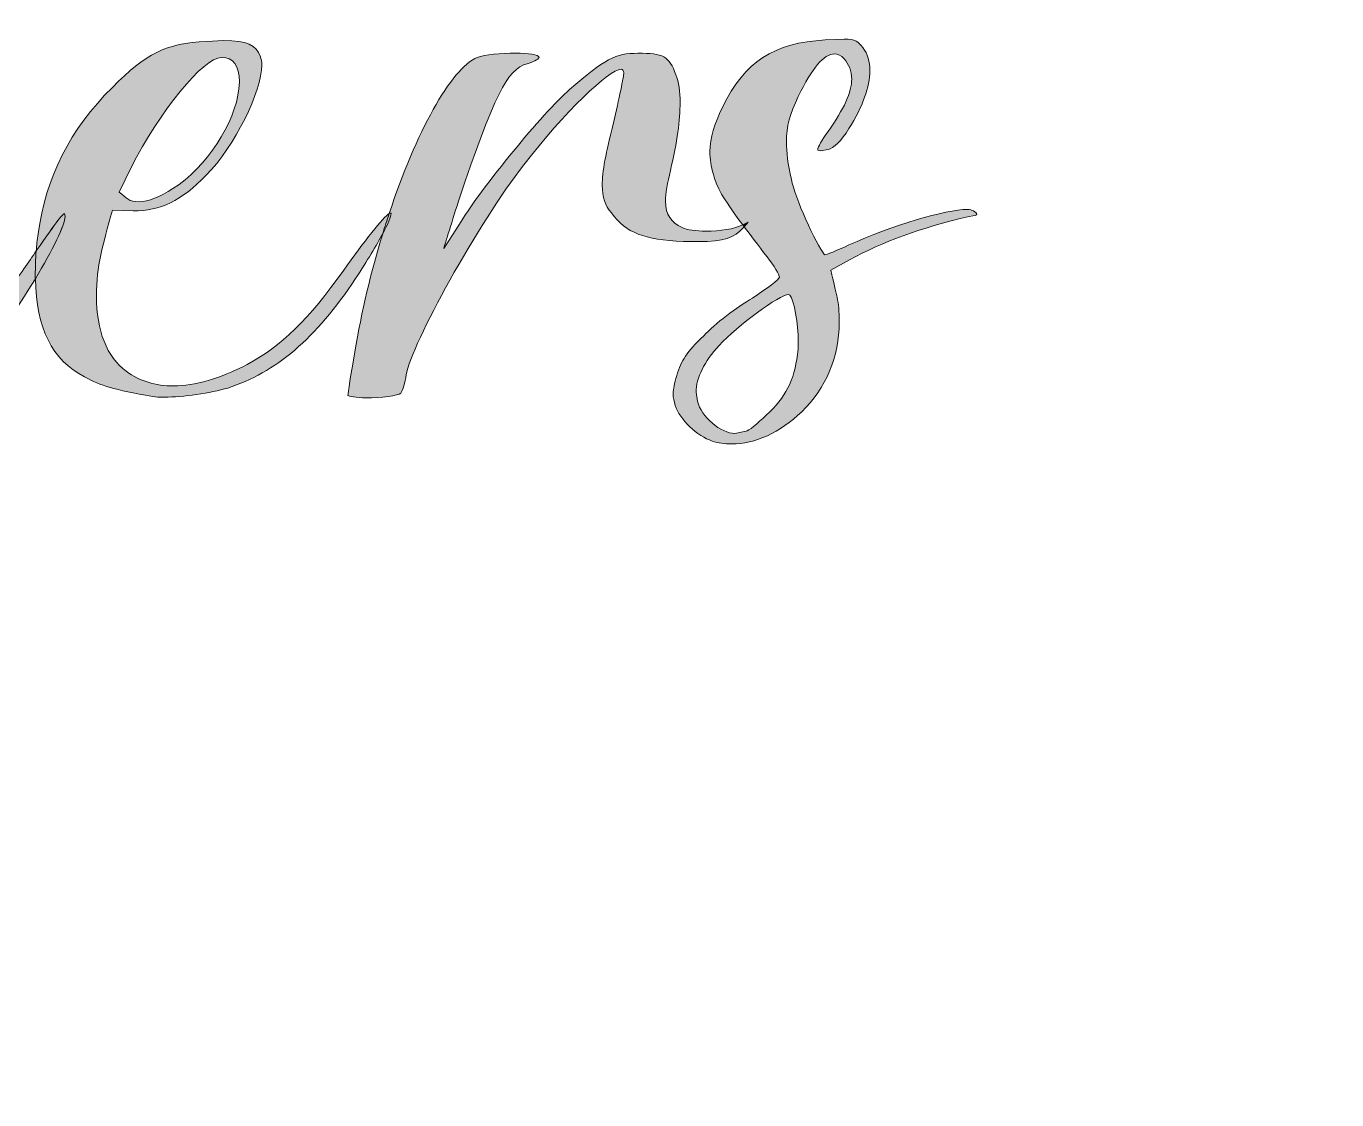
# Model space of a CAD drawing. Extents: x 114 to 1091, y -988 to 280.
# Drawn here: x 568 to 777.9, y -525.7 to -353.7 of the extents above; entities that cross this region are included whole.
import ezdxf

# ---------------------------------------------------------------- set-up
doc = ezdxf.new("R2010")
doc.units = 0
doc.header["$MEASUREMENT"] = 0
doc.layers.add('Layer 1', color=7, linetype='Continuous', lineweight=0)

# ---------------------------------------------------------------- blocks, each defined once
blk = doc.blocks.new('Block_2')
at = {"layer": 'Layer 1', "true_color": 0x010101, "transparency": 33554687}
h = blk.add_hatch(color=18, dxfattribs=at)
h.dxf.hatch_style = 2
edge = h.paths.add_edge_path()
edge.add_spline(control_points=[(584.77, -376.37), (589.34, -367.32), (596.35, -358.72), (599.26, -358.72), (601.15, -358.72), (602.13, -360.05), (602.13, -362.63), (602.13, -362.63), (602.02, -363.74), (602.02, -363.74), (601.48, -369.22), (596.79, -376.37), (591.46, -379.74), (589.34, -381.06), (587.56, -381.85), (586.1, -381.85), (584.33, -381.85), (584.11, -381.3), (582.88, -380.29), (582.88, -380.29), (584.77, -376.37), (584.77, -376.37)], knot_values=[0, 0, 0, 0, 1, 1, 1, 2, 2, 2, 3, 3, 3, 4, 4, 4, 5, 5, 5, 6, 6, 6, 7, 7, 7, 7], degree=3, periodic=0)
edge = h.paths.add_edge_path()
edge.add_spline(control_points=[(618.84, -392.81), (613.27, -400.63), (608.71, -405.11), (603.37, -407.9), (598.91, -410.24), (595.02, -411.36), (591.58, -411.36), (588.67, -411.36), (586.1, -410.57), (584, -409.01), (580.89, -406.78), (579.21, -402.42), (579.21, -396.95), (579.21, -392.02), (580.21, -388.9), (581.77, -383.2), (581.77, -383.2), (585.12, -383.31), (585.12, -383.31), (589.45, -383.31), (592.8, -381.74), (596.79, -377.6), (601.36, -373.02), (605.71, -364.09), (605.71, -359.95), (605.71, -359.38), (605.59, -358.93), (605.49, -358.61), (604.81, -356.71), (603.37, -356.03), (599.59, -356.03), (599.59, -356.03), (596.91, -356.15), (596.91, -356.15), (590.23, -356.48), (587.22, -358.05), (581.77, -363.51), (574.98, -370.24), (571.09, -377.94), (569.86, -387), (569.72, -387.93), (569.63, -388.84), (569.57, -389.72), (573.02, -384.75), (573.83, -383.75), (574.08, -383.75), (574.19, -383.86), (574.19, -383.98), (574.19, -384.19), (574.19, -385.58), (572.15, -389.63), (569.43, -394.17), (569.55, -402.11), (572.09, -407.18), (577.32, -409.91), (579.98, -411.36), (581.88, -411.92), (588.23, -413.05), (588.67, -413.15), (589.34, -413.15), (590.12, -413.15), (593.01, -413.15), (597.58, -412.48), (600.24, -411.7), (607.92, -409.24), (614.38, -403.76), (620.73, -394.15), (622.59, -391.31), (624.1, -388.81), (625.08, -386.96), (625.41, -385.86), (625.76, -384.79), (626.12, -383.72), (625.21, -384.31), (622.02, -388.28), (618.84, -392.81)], knot_values=[0, 0, 0, 0, 1, 1, 1, 2, 2, 2, 3, 3, 3, 4, 4, 4, 5, 5, 5, 6, 6, 6, 7, 7, 7, 8, 8, 8, 9, 9, 9, 10, 10, 10, 11, 11, 11, 12, 12, 12, 13, 13, 13, 14, 14, 14, 15, 15, 15, 16, 16, 16, 17, 17, 17, 18, 18, 18, 19, 19, 19, 20, 20, 20, 21, 21, 21, 22, 22, 22, 23, 23, 23, 24, 24, 24, 25, 25, 25, 25], degree=3, periodic=0)
h = blk.add_hatch(color=18, dxfattribs=at)
h.dxf.hatch_style = 2
edge = h.paths.add_edge_path()
edge.add_spline(control_points=[(691.54, -406.34), (690.99, -410.47), (689.65, -413.15), (686.53, -416.05), (685.09, -417.4), (683.64, -418.62), (683.3, -418.62), (683.3, -418.62), (681.52, -418.97), (681.52, -418.97), (679.3, -418.97), (676.08, -416.28), (675.52, -413.82), (675.52, -413.82), (675.29, -412.36), (675.29, -412.36), (675.29, -410.03), (676.62, -407.45), (678.96, -404.88), (681.97, -401.65), (688.66, -396.71), (690.11, -396.71), (690.11, -396.71), (690.32, -396.82), (690.32, -396.82), (690.99, -397.5), (691.66, -401.4), (691.66, -404.32), (691.66, -405.11), (691.66, -405.78), (691.54, -406.34)], knot_values=[0, 0, 0, 0, 1, 1, 1, 2, 2, 2, 3, 3, 3, 4, 4, 4, 5, 5, 5, 6, 6, 6, 7, 7, 7, 8, 8, 8, 9, 9, 9, 10, 10, 10, 10], degree=3, periodic=0)
edge = h.paths.add_edge_path()
edge.add_spline(control_points=[(719.71, -383.31), (719.49, -383.2), (719.15, -383.08), (718.71, -383.08), (715.37, -383.08), (706.57, -385.65), (699.78, -388.77), (697.77, -389.68), (696.22, -390.34), (695.88, -390.34), (694.43, -388.56), (691.09, -381.06), (690.55, -378.28), (689.99, -375.81), (689.76, -373.91), (689.76, -372.24), (689.76, -369.78), (690.32, -367.76), (691.66, -364.97), (693.89, -360.39), (695.78, -358.15), (697.44, -358.15), (698, -358.15), (698.56, -358.38), (699, -358.93), (699.78, -359.84), (700.22, -360.84), (700.22, -362.18), (700.22, -364.3), (699, -366.98), (696.44, -370.57), (695.44, -371.91), (694.78, -373.12), (694.78, -373.47), (694.78, -373.47), (694.78, -373.59), (694.78, -373.59), (694.78, -373.59), (695.22, -373.7), (695.22, -373.7), (695.22, -373.7), (696.44, -373.47), (696.44, -373.47), (697.33, -373.24), (698.56, -372.13), (699.78, -370.12), (702.01, -366.54), (703.13, -363.41), (703.13, -360.84), (703.13, -359.38), (702.79, -358.15), (702.01, -357.15), (701.24, -356.15), (700.89, -355.8), (699, -355.8), (699, -355.8), (695.99, -355.92), (695.99, -355.92), (687.76, -356.38), (683.08, -359.38), (679.52, -366.66), (678.19, -369.45), (677.51, -371.56), (677.51, -373.81), (677.51, -375.04), (677.63, -376.14), (678.07, -377.49), (678.67, -379.63), (679.4, -381), (682.76, -385.53), (682.76, -385.53), (683.64, -385.1), (683.64, -385.1), (683.64, -385.1), (683, -385.85), (683, -385.85), (683.98, -387.17), (685.17, -388.75), (686.65, -390.69), (687.76, -392.02), (688.66, -393.59), (688.66, -393.93), (688.66, -394.27), (686.65, -395.71), (684.32, -397.28), (681.85, -398.73), (678.3, -401.4), (676.52, -403.32), (673.73, -405.99), (672.96, -407.22), (672.18, -409.69), (671.84, -411.03), (671.62, -411.8), (671.62, -412.59), (671.62, -413.26), (671.74, -413.82), (671.95, -414.49), (672.62, -416.72), (675.52, -419.41), (677.86, -420.18), (678.85, -420.53), (679.86, -420.64), (680.98, -420.64), (684.76, -420.64), (688.76, -418.86), (692.21, -415.49), (696.11, -411.8), (698.23, -406.56), (698.23, -401.19), (698.23, -397.4), (697.77, -396.95), (696.9, -392.81), (696.9, -392.81), (699.89, -391.13), (699.89, -391.13), (705.24, -388.23), (711.03, -386.1), (719.05, -384.19), (719.94, -384.08), (720.27, -383.98), (720.27, -383.86), (720.27, -383.64), (720.04, -383.54), (719.71, -383.31)], knot_values=[0, 0, 0, 0, 1, 1, 1, 2, 2, 2, 3, 3, 3, 4, 4, 4, 5, 5, 5, 6, 6, 6, 7, 7, 7, 8, 8, 8, 9, 9, 9, 10, 10, 10, 11, 11, 11, 12, 12, 12, 13, 13, 13, 14, 14, 14, 15, 15, 15, 16, 16, 16, 17, 17, 17, 18, 18, 18, 19, 19, 19, 20, 20, 20, 21, 21, 21, 22, 22, 22, 23, 23, 23, 24, 24, 24, 25, 25, 25, 26, 26, 26, 27, 27, 27, 28, 28, 28, 29, 29, 29, 30, 30, 30, 31, 31, 31, 32, 32, 32, 33, 33, 33, 34, 34, 34, 35, 35, 35, 36, 36, 36, 37, 37, 37, 38, 38, 38, 39, 39, 39, 40, 40, 40, 41, 41, 41, 41], degree=3, periodic=0)
h = blk.add_hatch(color=18, dxfattribs=at)
h.dxf.hatch_style = 2
edge = h.paths.add_edge_path()
edge.add_spline(control_points=[(626.41, -383.75), (626.41, -384.22), (625.94, -385.35), (625.08, -386.96), (623.23, -392.98), (621.67, -399.46), (620.63, -405.88), (619.95, -409.47), (619.51, -412.6), (619.51, -412.82), (619.51, -413.04), (620.85, -413.26), (622.41, -413.26), (624.74, -413.26), (627.64, -412.93), (627.97, -412.49), (628.31, -412.14), (628.64, -410.8), (628.86, -409.58), (629.64, -404.65), (640.44, -385.21), (647.68, -375.93), (654.13, -367.55), (661.37, -360.61), (663.26, -360.61), (663.49, -360.61), (663.71, -360.85), (663.71, -361.18), (663.71, -361.73), (662.93, -365.42), (662.04, -369.22), (660.81, -374.03), (660.26, -377.05), (660.26, -379.17), (660.26, -381.18), (660.7, -382.41), (661.71, -383.64), (664.16, -386.88), (666.82, -387.89), (673.28, -388.22), (673.28, -388.22), (675.73, -388.22), (675.73, -388.22), (679.75, -388.22), (681.41, -387.67), (682.86, -385.99), (682.86, -385.99), (683, -385.85), (683, -385.85), (682.91, -385.74), (682.84, -385.64), (682.76, -385.53), (682.76, -385.53), (682.74, -385.54), (682.74, -385.54), (681.53, -386.22), (679.07, -386.55), (676.85, -386.55), (675.29, -386.55), (673.84, -386.33), (673.06, -385.99), (671.28, -385.09), (670.39, -383.97), (670.39, -381.74), (670.39, -380.51), (670.73, -378.84), (671.17, -376.83), (672.28, -372.24), (672.73, -368.67), (672.73, -365.98), (672.73, -364.2), (672.51, -362.63), (672.06, -361.51), (670.95, -358.49), (670.05, -358.05), (665.94, -358.05), (662.37, -358.05), (660.7, -358.94), (655.03, -363.85), (650.68, -367.66), (641, -379.5), (637.66, -384.98), (637.66, -384.98), (634.88, -389.35), (634.88, -389.35), (634.88, -389.01), (636, -385.76), (637.21, -381.74), (643, -364.75), (645, -360.61), (648.23, -359.72), (649.13, -359.5), (650.01, -359.05), (650.13, -358.71), (650.13, -358.27), (648.34, -358.05), (646.34, -358.05), (644.12, -358.05), (641.44, -358.27), (640.22, -358.71), (635.93, -360.54), (630.42, -370.78), (626.12, -383.73), (626.2, -383.67), (626.26, -383.64), (626.3, -383.64), (626.41, -383.64), (626.41, -383.64), (626.41, -383.75)], knot_values=[0, 0, 0, 0, 1, 1, 1, 2, 2, 2, 3, 3, 3, 4, 4, 4, 5, 5, 5, 6, 6, 6, 7, 7, 7, 8, 8, 8, 9, 9, 9, 10, 10, 10, 11, 11, 11, 12, 12, 12, 13, 13, 13, 14, 14, 14, 15, 15, 15, 16, 16, 16, 17, 17, 17, 18, 18, 18, 19, 19, 19, 20, 20, 20, 21, 21, 21, 22, 22, 22, 23, 23, 23, 24, 24, 24, 25, 25, 25, 26, 26, 26, 27, 27, 27, 28, 28, 28, 29, 29, 29, 30, 30, 30, 31, 31, 31, 32, 32, 32, 33, 33, 33, 34, 34, 34, 35, 35, 35, 36, 36, 36, 36], degree=3, periodic=0)
h = blk.add_hatch(color=18, dxfattribs=at)
h.dxf.hatch_style = 2
edge = h.paths.add_edge_path()
edge.add_spline(control_points=[(569.43, -394.18), (572.15, -389.63), (574.19, -385.58), (574.19, -384.2), (574.19, -383.97), (574.19, -383.86), (574.08, -383.75), (573.84, -383.75), (573.03, -384.75), (569.57, -389.73), (569.45, -391.08), (569.42, -392.38), (569.42, -393.58), (569.42, -393.78), (569.42, -393.98), (569.43, -394.18)], knot_values=[0, 0, 0, 0, 1, 1, 1, 2, 2, 2, 3, 3, 3, 4, 4, 4, 5, 5, 5, 5], degree=3, periodic=0)
h = blk.add_hatch(color=18, dxfattribs=at)
h.dxf.hatch_style = 2
edge = h.paths.add_edge_path()
edge.add_spline(control_points=[(626.41, -383.75), (626.41, -383.64), (626.41, -383.64), (626.3, -383.64), (626.26, -383.64), (626.2, -383.67), (626.12, -383.73), (625.76, -384.79), (625.42, -385.86), (625.08, -386.96), (625.94, -385.35), (626.41, -384.22), (626.41, -383.75)], knot_values=[0, 0, 0, 0, 1, 1, 1, 2, 2, 2, 3, 3, 3, 4, 4, 4, 4], degree=3, periodic=0)
h = blk.add_hatch(color=18, dxfattribs=at)
h.dxf.hatch_style = 2
edge = h.paths.add_edge_path()
edge.add_spline(control_points=[(683.64, -385.09), (683.64, -385.09), (682.76, -385.53), (682.76, -385.53), (682.84, -385.64), (682.91, -385.74), (683, -385.85), (683, -385.85), (683.64, -385.09), (683.64, -385.09)], knot_values=[0, 0, 0, 0, 1, 1, 1, 2, 2, 2, 3, 3, 3, 3], degree=3, periodic=0)
h = blk.add_hatch(color=18, dxfattribs=at)
h.dxf.hatch_style = 2
edge = h.paths.add_edge_path()
edge.add_spline(control_points=[(569.43, -394.18), (569.42, -393.98), (569.42, -393.78), (569.42, -393.58), (569.42, -392.38), (569.45, -391.08), (569.57, -389.73), (568.4, -391.42), (566.93, -393.56), (565.06, -396.27), (561.09, -401.97), (558.3, -405.47), (555.48, -408.04), (556.9, -407.87), (558.37, -407.78), (559.89, -407.74), (562.78, -404.45), (566.5, -399.03), (569.43, -394.18)], knot_values=[0, 0, 0, 0, 1, 1, 1, 2, 2, 2, 3, 3, 3, 4, 4, 4, 5, 5, 5, 6, 6, 6, 6], degree=3, periodic=0)
at = {"layer": 'Layer 1'}
for points, knots in [([(618.84, -392.81), (613.27, -400.63), (608.71, -405.11), (603.37, -407.9), (598.91, -410.24), (595.02, -411.36), (591.58, -411.36), (588.67, -411.36), (586.1, -410.57), (584, -409.01), (580.89, -406.78), (579.21, -402.42), (579.21, -396.95), (579.21, -392.02), (580.21, -388.9), (581.77, -383.2), (581.77, -383.2), (585.12, -383.31), (585.12, -383.31), (589.45, -383.31), (592.8, -381.74), (596.79, -377.6), (601.36, -373.02), (605.71, -364.09), (605.71, -359.95), (605.71, -359.38), (605.59, -358.93), (605.49, -358.61), (604.81, -356.71), (603.37, -356.03), (599.59, -356.03), (599.59, -356.03), (596.91, -356.15), (596.91, -356.15), (590.23, -356.48), (587.22, -358.05), (581.77, -363.51), (574.98, -370.24), (571.09, -377.94), (569.86, -387), (569.72, -387.93), (569.63, -388.84), (569.57, -389.72), (573.02, -384.75), (573.83, -383.75), (574.08, -383.75), (574.19, -383.86), (574.19, -383.98), (574.19, -384.19), (574.19, -385.58), (572.15, -389.63), (569.43, -394.17), (569.55, -402.11), (572.09, -407.18), (577.32, -409.91), (579.98, -411.36), (581.88, -411.92), (588.23, -413.05), (588.67, -413.15), (589.34, -413.15), (590.12, -413.15), (593.01, -413.15), (597.58, -412.48), (600.24, -411.7), (607.92, -409.24), (614.38, -403.76), (620.73, -394.15), (622.59, -391.31), (624.1, -388.81), (625.08, -386.96), (625.41, -385.86), (625.76, -384.79), (626.12, -383.72), (625.21, -384.31), (622.02, -388.28), (618.84, -392.81)], [0, 0, 0, 0, 1, 1, 1, 2, 2, 2, 3, 3, 3, 4, 4, 4, 5, 5, 5, 6, 6, 6, 7, 7, 7, 8, 8, 8, 9, 9, 9, 10, 10, 10, 11, 11, 11, 12, 12, 12, 13, 13, 13, 14, 14, 14, 15, 15, 15, 16, 16, 16, 17, 17, 17, 18, 18, 18, 19, 19, 19, 20, 20, 20, 21, 21, 21, 22, 22, 22, 23, 23, 23, 24, 24, 24, 25, 25, 25, 25]), ([(719.71, -383.31), (719.49, -383.2), (719.15, -383.08), (718.71, -383.08), (715.37, -383.08), (706.57, -385.65), (699.78, -388.77), (697.77, -389.68), (696.22, -390.34), (695.88, -390.34), (694.43, -388.56), (691.09, -381.06), (690.55, -378.28), (689.99, -375.81), (689.76, -373.91), (689.76, -372.24), (689.76, -369.78), (690.32, -367.76), (691.66, -364.97), (693.89, -360.39), (695.78, -358.15), (697.44, -358.15), (698, -358.15), (698.56, -358.38), (699, -358.93), (699.78, -359.84), (700.22, -360.84), (700.22, -362.18), (700.22, -364.3), (699, -366.98), (696.44, -370.57), (695.44, -371.91), (694.78, -373.12), (694.78, -373.47), (694.78, -373.47), (694.78, -373.59), (694.78, -373.59), (694.78, -373.59), (695.22, -373.7), (695.22, -373.7), (695.22, -373.7), (696.44, -373.47), (696.44, -373.47), (697.33, -373.24), (698.56, -372.13), (699.78, -370.12), (702.01, -366.54), (703.13, -363.41), (703.13, -360.84), (703.13, -359.38), (702.79, -358.15), (702.01, -357.15), (701.24, -356.15), (700.89, -355.8), (699, -355.8), (699, -355.8), (695.99, -355.92), (695.99, -355.92), (687.76, -356.38), (683.08, -359.38), (679.52, -366.66), (678.19, -369.45), (677.51, -371.56), (677.51, -373.81), (677.51, -375.04), (677.63, -376.14), (678.07, -377.49), (678.67, -379.63), (679.4, -381), (682.76, -385.53), (682.76, -385.53), (683.64, -385.1), (683.64, -385.1), (683.64, -385.1), (683, -385.85), (683, -385.85), (683.98, -387.17), (685.17, -388.75), (686.65, -390.69), (687.76, -392.02), (688.66, -393.59), (688.66, -393.93), (688.66, -394.27), (686.65, -395.71), (684.32, -397.28), (681.85, -398.73), (678.3, -401.4), (676.52, -403.32), (673.73, -405.99), (672.96, -407.22), (672.18, -409.69), (671.84, -411.03), (671.62, -411.8), (671.62, -412.59), (671.62, -413.26), (671.74, -413.82), (671.95, -414.49), (672.62, -416.72), (675.52, -419.41), (677.86, -420.18), (678.85, -420.53), (679.86, -420.64), (680.98, -420.64), (684.76, -420.64), (688.76, -418.86), (692.21, -415.49), (696.11, -411.8), (698.23, -406.56), (698.23, -401.19), (698.23, -397.4), (697.77, -396.95), (696.9, -392.81), (696.9, -392.81), (699.89, -391.13), (699.89, -391.13), (705.24, -388.23), (711.03, -386.1), (719.05, -384.19), (719.94, -384.08), (720.27, -383.98), (720.27, -383.86), (720.27, -383.64), (720.04, -383.54), (719.71, -383.31)], [0, 0, 0, 0, 1, 1, 1, 2, 2, 2, 3, 3, 3, 4, 4, 4, 5, 5, 5, 6, 6, 6, 7, 7, 7, 8, 8, 8, 9, 9, 9, 10, 10, 10, 11, 11, 11, 12, 12, 12, 13, 13, 13, 14, 14, 14, 15, 15, 15, 16, 16, 16, 17, 17, 17, 18, 18, 18, 19, 19, 19, 20, 20, 20, 21, 21, 21, 22, 22, 22, 23, 23, 23, 24, 24, 24, 25, 25, 25, 26, 26, 26, 27, 27, 27, 28, 28, 28, 29, 29, 29, 30, 30, 30, 31, 31, 31, 32, 32, 32, 33, 33, 33, 34, 34, 34, 35, 35, 35, 36, 36, 36, 37, 37, 37, 38, 38, 38, 39, 39, 39, 40, 40, 40, 41, 41, 41, 41]), ([(584.77, -376.37), (589.34, -367.32), (596.35, -358.72), (599.26, -358.72), (601.15, -358.72), (602.13, -360.05), (602.13, -362.63), (602.13, -362.63), (602.02, -363.74), (602.02, -363.74), (601.48, -369.22), (596.79, -376.37), (591.46, -379.74), (589.34, -381.06), (587.56, -381.85), (586.1, -381.85), (584.33, -381.85), (584.11, -381.3), (582.88, -380.29), (582.88, -380.29), (584.77, -376.37), (584.77, -376.37)], [0, 0, 0, 0, 1, 1, 1, 2, 2, 2, 3, 3, 3, 4, 4, 4, 5, 5, 5, 6, 6, 6, 7, 7, 7, 7]), ([(626.41, -383.75), (626.41, -384.22), (625.94, -385.35), (625.08, -386.96), (623.23, -392.98), (621.67, -399.46), (620.63, -405.88), (619.95, -409.47), (619.51, -412.6), (619.51, -412.82), (619.51, -413.04), (620.85, -413.26), (622.41, -413.26), (624.74, -413.26), (627.64, -412.93), (627.97, -412.49), (628.31, -412.14), (628.64, -410.8), (628.86, -409.58), (629.64, -404.65), (640.44, -385.21), (647.68, -375.93), (654.13, -367.55), (661.37, -360.61), (663.26, -360.61), (663.49, -360.61), (663.71, -360.85), (663.71, -361.18), (663.71, -361.73), (662.93, -365.42), (662.04, -369.22), (660.81, -374.03), (660.26, -377.05), (660.26, -379.17), (660.26, -381.18), (660.7, -382.41), (661.71, -383.64), (664.16, -386.88), (666.82, -387.89), (673.28, -388.22), (673.28, -388.22), (675.73, -388.22), (675.73, -388.22), (679.75, -388.22), (681.41, -387.67), (682.86, -385.99), (682.86, -385.99), (683, -385.85), (683, -385.85), (682.91, -385.74), (682.84, -385.64), (682.76, -385.53), (682.76, -385.53), (682.74, -385.54), (682.74, -385.54), (681.53, -386.22), (679.07, -386.55), (676.85, -386.55), (675.29, -386.55), (673.84, -386.33), (673.06, -385.99), (671.28, -385.09), (670.39, -383.97), (670.39, -381.74), (670.39, -380.51), (670.73, -378.84), (671.17, -376.83), (672.28, -372.24), (672.73, -368.67), (672.73, -365.98), (672.73, -364.2), (672.51, -362.63), (672.06, -361.51), (670.95, -358.49), (670.05, -358.05), (665.94, -358.05), (662.37, -358.05), (660.7, -358.94), (655.03, -363.85), (650.68, -367.66), (641, -379.5), (637.66, -384.98), (637.66, -384.98), (634.88, -389.35), (634.88, -389.35), (634.88, -389.01), (636, -385.76), (637.21, -381.74), (643, -364.75), (645, -360.61), (648.23, -359.72), (649.13, -359.5), (650.01, -359.05), (650.13, -358.71), (650.13, -358.27), (648.34, -358.05), (646.34, -358.05), (644.12, -358.05), (641.44, -358.27), (640.22, -358.71), (635.93, -360.54), (630.42, -370.78), (626.12, -383.73), (626.2, -383.67), (626.26, -383.64), (626.3, -383.64), (626.41, -383.64), (626.41, -383.64), (626.41, -383.75)], [0, 0, 0, 0, 1, 1, 1, 2, 2, 2, 3, 3, 3, 4, 4, 4, 5, 5, 5, 6, 6, 6, 7, 7, 7, 8, 8, 8, 9, 9, 9, 10, 10, 10, 11, 11, 11, 12, 12, 12, 13, 13, 13, 14, 14, 14, 15, 15, 15, 16, 16, 16, 17, 17, 17, 18, 18, 18, 19, 19, 19, 20, 20, 20, 21, 21, 21, 22, 22, 22, 23, 23, 23, 24, 24, 24, 25, 25, 25, 26, 26, 26, 27, 27, 27, 28, 28, 28, 29, 29, 29, 30, 30, 30, 31, 31, 31, 32, 32, 32, 33, 33, 33, 34, 34, 34, 35, 35, 35, 36, 36, 36, 36]), ([(569.43, -394.18), (572.15, -389.63), (574.19, -385.58), (574.19, -384.2), (574.19, -383.97), (574.19, -383.86), (574.08, -383.75), (573.84, -383.75), (573.03, -384.75), (569.57, -389.73), (569.45, -391.08), (569.42, -392.38), (569.42, -393.58), (569.42, -393.78), (569.42, -393.98), (569.43, -394.18)], [0, 0, 0, 0, 1, 1, 1, 2, 2, 2, 3, 3, 3, 4, 4, 4, 5, 5, 5, 5]), ([(626.41, -383.75), (626.41, -383.64), (626.41, -383.64), (626.3, -383.64), (626.26, -383.64), (626.2, -383.67), (626.12, -383.73), (625.76, -384.79), (625.42, -385.86), (625.08, -386.96), (625.94, -385.35), (626.41, -384.22), (626.41, -383.75)], [0, 0, 0, 0, 1, 1, 1, 2, 2, 2, 3, 3, 3, 4, 4, 4, 4]), ([(683.64, -385.09), (683.64, -385.09), (682.76, -385.53), (682.76, -385.53), (682.84, -385.64), (682.91, -385.74), (683, -385.85), (683, -385.85), (683.64, -385.09), (683.64, -385.09)], [0, 0, 0, 0, 1, 1, 1, 2, 2, 2, 3, 3, 3, 3]), ([(569.43, -394.18), (569.42, -393.98), (569.42, -393.78), (569.42, -393.58), (569.42, -392.38), (569.45, -391.08), (569.57, -389.73), (568.4, -391.42), (566.93, -393.56), (565.06, -396.27), (561.09, -401.97), (558.3, -405.47), (555.48, -408.04), (556.9, -407.87), (558.37, -407.78), (559.89, -407.74), (562.78, -404.45), (566.5, -399.03), (569.43, -394.18)], [0, 0, 0, 0, 1, 1, 1, 2, 2, 2, 3, 3, 3, 4, 4, 4, 5, 5, 5, 6, 6, 6, 6]), ([(691.54, -406.34), (690.99, -410.47), (689.65, -413.15), (686.53, -416.05), (685.09, -417.4), (683.64, -418.62), (683.3, -418.62), (683.3, -418.62), (681.52, -418.97), (681.52, -418.97), (679.3, -418.97), (676.08, -416.28), (675.52, -413.82), (675.52, -413.82), (675.29, -412.36), (675.29, -412.36), (675.29, -410.03), (676.62, -407.45), (678.96, -404.88), (681.97, -401.65), (688.66, -396.71), (690.11, -396.71), (690.11, -396.71), (690.32, -396.82), (690.32, -396.82), (690.99, -397.5), (691.66, -401.4), (691.66, -404.32), (691.66, -405.11), (691.66, -405.78), (691.54, -406.34)], [0, 0, 0, 0, 1, 1, 1, 2, 2, 2, 3, 3, 3, 4, 4, 4, 5, 5, 5, 6, 6, 6, 7, 7, 7, 8, 8, 8, 9, 9, 9, 10, 10, 10, 10])]:
    blk.add_open_spline(points, degree=3, knots=knots, dxfattribs=at)
blk = doc.blocks.new('Block_1')
at = {"layer": 'Layer 1'}
blk.add_open_spline([(1068.8, -122.13), (1054.53, -90.02), (1032.58, -62.84), (1005.35, -43.51), (977.13, -23.48), (944.56, -12.88), (911.17, -12.88), (872.55, -12.88), (833.71, -27.21), (798.83, -54.3), (768.76, -77.67), (741.56, -110.34), (717.81, -151.49), (694.05, -110.35), (666.84, -77.7), (636.77, -54.32), (601.92, -27.21), (563.08, -12.88), (524.43, -12.88), (494.2, -12.88), (464.64, -21.58), (438.33, -38.14), (440.56, -39.15), (442.33, -41.05), (443.34, -43.59), (444, -45.38), (444.34, -47.95), (444.34, -50.86), (444.34, -51.6), (444.31, -52.37), (444.27, -53.16), (444.27, -53.21), (444.27, -53.27), (444.26, -53.32), (468.64, -37.34), (496.24, -28.92), (524.46, -28.92), (559.49, -28.92), (594.96, -42.08), (626.98, -67.01), (658.29, -91.34), (686.49, -126.58), (710.78, -171.72), (710.78, -171.72), (717.81, -184.78), (717.81, -184.78), (717.81, -184.78), (724.84, -171.72), (724.84, -171.72), (749.13, -126.56), (777.31, -91.32), (808.62, -66.98), (840.66, -42.08), (876.13, -28.92), (911.17, -28.92), (929.69, -28.92), (947.95, -32.55), (965.21, -39.59), (963.48, -40.5), (961.83, -41.85), (960.52, -43.08), (953.98, -49.16), (949.93, -58.01), (946.68, -65.14), (946.18, -66.22), (945.69, -67.25), (945.22, -68.22), (944.75, -69.24), (944.3, -70.09), (943.88, -70.9), (941.84, -71.99), (939.87, -73.33), (937.98, -74.96), (937.98, -74.96), (937.89, -75.03), (937.89, -75.03), (929.18, -83.55), (925.71, -93.84), (924.64, -97.76), (924.64, -97.76), (924.81, -97.69), (924.81, -97.69), (924.6, -98.19), (924.43, -98.76), (924.23, -99.36), (924.23, -99.36), (924.23, -99.43), (924.23, -99.43), (923.68, -101.3), (923.24, -103.6), (923.06, -105.94), (922.9, -108.09), (922.88, -110.72), (923.22, -113.72), (923.22, -113.72), (923.22, -113.76), (923.22, -113.76), (923.22, -113.8), (923.24, -113.83), (923.23, -113.88), (923.32, -114.65), (923.42, -115.44), (923.55, -116.15), (923.55, -116.18), (923.55, -116.2), (923.58, -116.2), (923.66, -116.63), (923.72, -117.05), (923.8, -117.46), (923.91, -118.1), (924.06, -118.73), (924.23, -119.31), (924.35, -119.84), (924.51, -120.37), (924.68, -120.91), (924.83, -121.47), (925, -122.02), (925.17, -122.57), (925.55, -123.74), (926.01, -124.88), (926.49, -125.96), (926.73, -126.54), (927.01, -127.14), (927.29, -127.7), (927.56, -128.3), (927.85, -128.86), (928.16, -129.48), (928.26, -129.66), (928.34, -129.86), (928.48, -130.06), (930.68, -134.05), (933.01, -136.95), (934.48, -138.55), (934.48, -138.55), (934.48, -138.48), (934.48, -138.48), (934.77, -138.82), (935.08, -139.14), (935.38, -139.5), (935.41, -139.53), (935.42, -139.57), (935.49, -139.59), (935.49, -139.59), (935.7, -139.86), (935.7, -139.86), (935.8, -139.94), (935.84, -139.97), (935.84, -139.97), (936.06, -140.21), (936.28, -140.45), (936.49, -140.65), (934.52, -143.55), (932.68, -146.48), (930.95, -149.4), (917.96, -131.32), (891.66, -119.89), (883.86, -124.62), (883.86, -124.62), (883.59, -124.77), (883.59, -124.77), (883.59, -124.77), (883.36, -124.95), (883.36, -124.95), (882.35, -125.75), (879.29, -128.07), (874.31, -139.86), (868.19, -133.2), (855.58, -125.76), (842.56, -123.54), (832.95, -121.9), (824.67, -123.46), (818.63, -128.09), (818.63, -128.09), (817.56, -128.93), (817.56, -128.93), (817.56, -128.93), (815.81, -132.75), (815.81, -132.75), (812.01, -140.97), (807.89, -150.06), (805.8, -158.57), (796.77, -152.42), (793.02, -151.38), (790.74, -151.19), (790.74, -151.19), (786.28, -150.82), (786.28, -150.82), (786.28, -150.82), (785.04, -155.14), (785.04, -155.14), (778.5, -178.29), (758.57, -211.06), (754.63, -217.39), (754.63, -217.39), (752.68, -220.55), (752.68, -220.55), (752.68, -220.55), (754.89, -223.54), (754.89, -223.54), (759.9, -230.3), (770.59, -236.5), (781.53, -241.5), (774.35, -245.18), (768.13, -251.09), (763.45, -258.56), (763.17, -258.98), (762.91, -259.43), (762.67, -259.79), (761.86, -261.15), (761.12, -262.51), (760.44, -263.9), (760.12, -264.59), (759.79, -265.27), (759.5, -265.93), (759.49, -265.96), (759.46, -265.95), (759.46, -265.95), (758.73, -267.61), (758.07, -269.25), (757.56, -270.81), (752.59, -266.7), (747.51, -262.58), (742.29, -258.52), (742.31, -258.46), (742.33, -258.4), (742.35, -258.36), (744.2, -252.98), (739.48, -245.99), (735.09, -243.29), (736.04, -240.38), (736.82, -236.91), (735.94, -234.13), (735.96, -233.93), (735.96, -233.71), (735.95, -233.5), (735.95, -233.5), (735.95, -233.47), (735.95, -233.46), (735.95, -233.42), (735.98, -233.38), (735.99, -233.31), (736.44, -229.58), (734.01, -226.24), (731.86, -223.29), (731.29, -222.5), (730.76, -221.75), (730.28, -221.03), (729.68, -220.08), (729.04, -219.14), (728.4, -218.23), (727.19, -216.44), (725.94, -214.61), (724.88, -212.73), (724.32, -211.73), (723.97, -210.62), (723.65, -209.56), (723.32, -208.46), (722.97, -207.33), (722.39, -206.29), (722.12, -205.79), (721.55, -205.46), (720.98, -205.46), (720.44, -205.46), (719.99, -205.71), (719.74, -206.18), (719.61, -206.42), (719.49, -206.66), (719.38, -206.89), (719.38, -206.89), (719.23, -206.89), (719.23, -206.89), (719.23, -206.89), (719.33, -207.05), (719.33, -207.05), (718.47, -209.11), (718.51, -211.54), (718.97, -213.85), (718.85, -213.74), (718.71, -213.65), (718.58, -213.54), (715.64, -211.28), (712.6, -208.95), (709.82, -206.41), (709.42, -206.05), (708.92, -205.88), (708.44, -205.95), (708.01, -206.02), (707.65, -206.27), (707.43, -206.63), (707.2, -206.99), (707, -207.36), (706.8, -207.73), (706.8, -207.73), (706.76, -207.74), (706.76, -207.74), (706.76, -207.74), (706.79, -207.76), (706.79, -207.76), (706.36, -208.56), (706, -209.35), (705.68, -210.16), (702.89, -208.58), (700.25, -207.09), (696.75, -207.61), (696.39, -207.65), (696.07, -207.86), (695.84, -208.14), (695.34, -208.14), (694.83, -208.2), (694.34, -208.29), (695.22, -207.56), (696.07, -206.82), (696.91, -206.07), (691.74, -210.52), (684.82, -215.74), (682.87, -217.21), (682.61, -217.81), (682.32, -218.35), (682.03, -218.9), (681.84, -219.02), (681.65, -219.18), (681.51, -219.4), (681.03, -220.08), (680.79, -220.84), (680.56, -221.58), (680.27, -222.5), (679.99, -223.35), (679.32, -223.97), (679.19, -224.12), (679.03, -224.25), (678.89, -224.37), (678.05, -225.1), (677.1, -225.92), (676.73, -227.06), (675.88, -229.54), (676.9, -231.43), (678.43, -233.04), (677.51, -234.23), (677.18, -235.4), (677.43, -236.48), (677.71, -237.67), (678.65, -238.66), (680.22, -239.46), (682.48, -240.59), (684.32, -242.41), (686.01, -244.36), (683.05, -243.47), (680.15, -243.44), (677.95, -245.38), (677.95, -245.38), (677.51, -245.67), (677.51, -245.67), (677.51, -245.67), (677.61, -245.79), (677.61, -245.79), (677.3, -246.29), (677.34, -246.9), (677.73, -247.4), (678.11, -247.89), (678.82, -248.2), (679.52, -247.93), (679.52, -247.93), (679.59, -248.03), (679.59, -248.03), (679.59, -248.03), (679.91, -247.74), (679.91, -247.74), (680.26, -247.68), (681.4, -248.07), (684.81, -250.1), (685.06, -250.24), (685.29, -250.38), (685.41, -250.43), (687.47, -251.59), (689.44, -253.01), (691.33, -254.36), (691.33, -254.36), (692.21, -254.98), (692.21, -254.98), (692.97, -255.52), (693.74, -256.08), (694.5, -256.65), (696.7, -258.26), (698.97, -259.92), (701.36, -261.3), (709.16, -265.76), (716.41, -265.21), (721.92, -259.8), (722.05, -259.67), (722.17, -259.55), (722.29, -259.43), (722.61, -259.24), (722.91, -259.04), (723.2, -258.8), (723.21, -258.78), (723.23, -258.78), (723.24, -258.77), (723.74, -258.41), (724.3, -258.02), (724.84, -257.58), (728.67, -259.63), (735.67, -262.78), (739.72, -261.16), (739.93, -261.08), (740.14, -260.99), (740.36, -260.87), (742.69, -262.67), (744.94, -264.45), (747.13, -266.19), (747.2, -266.24), (747.29, -266.31), (747.36, -266.39), (748.22, -267.11), (749.13, -267.87), (750.06, -268.67), (750.61, -269.12), (751.17, -269.6), (751.74, -270.09), (753.23, -271.36), (754.8, -272.72), (756.44, -274.19), (755.69, -276.55), (755.2, -278.62), (754.89, -280.1), (754.88, -280.16), (754.85, -280.24), (754.85, -280.29), (754.75, -280.82), (754.61, -281.35), (754.53, -281.89), (754.43, -282.43), (754.39, -282.72), (754.39, -282.72), (754, -284.7), (753.74, -286.7), (753.59, -288.72), (753.16, -293.96), (753.35, -299.24), (754.15, -304.4), (754.15, -304.4), (755.01, -310.2), (755.01, -310.2), (755.01, -310.2), (760.71, -308.92), (760.71, -308.92), (762.52, -308.52), (764.66, -308.05), (766.99, -307.5), (767.17, -307.45), (767.33, -307.41), (767.53, -307.38), (767.89, -307.29), (768.31, -307.19), (768.75, -307.06), (769, -307.01), (769.23, -306.93), (769.47, -306.9), (769.47, -306.9), (769.51, -306.87), (769.51, -306.87), (769.75, -306.85), (769.99, -306.77), (770.23, -306.71), (774.05, -305.67), (780.01, -304.03), (785.36, -302.53), (793.74, -311.68), (802.52, -322.18), (811.21, -334.04), (809.72, -333.6), (808.15, -333.18), (806.52, -332.83), (806.4, -332.8), (806.29, -332.76), (806.2, -332.75), (805.52, -332.61), (804.85, -332.48), (804.13, -332.36), (804.13, -332.36), (804.11, -332.36), (804.11, -332.36), (801.54, -326.16), (793.95, -319.72), (782.95, -319.78), (770.24, -319.81), (755.71, -328.32), (747.15, -337.49), (753.27, -339.46), (773.54, -345.55), (783.15, -345.52), (791.83, -345.47), (799.54, -340.86), (803.71, -335.55), (804.59, -335.75), (805.49, -336.01), (806.4, -336.28), (806.6, -336.32), (806.77, -336.36), (806.93, -336.44), (807.02, -336.44), (807.05, -336.44), (807.1, -336.46), (807.1, -336.46), (807.11, -336.46), (807.11, -336.46), (809.42, -337.17), (811.81, -338.01), (814.28, -339.07), (814.28, -339.07), (814.5, -339.16), (814.5, -339.16), (815.77, -345.79), (817.42, -351.14), (818.59, -354.41), (818.59, -354.44), (818.58, -354.47), (818.6, -354.47), (818.67, -354.52), (818.71, -354.61), (818.76, -354.67), (818.76, -354.67), (819.84, -357.71), (819.84, -357.71), (819.89, -357.86), (819.92, -357.94), (819.92, -357.94), (819.92, -357.94), (820.56, -357.55), (820.56, -357.55), (820.56, -357.55), (825.15, -354.6), (825.15, -354.6), (830.96, -363.77), (836.56, -373.59), (841.8, -384.11), (845.45, -391.42), (848.67, -398.5), (851.48, -405.19), (851.84, -405.96), (852.13, -406.68), (852.45, -407.46), (853.58, -410.12), (854.64, -412.77), (855.61, -415.32), (855.93, -416.07), (856.21, -416.84), (856.5, -417.59), (859.1, -424.42), (861.32, -430.7), (863.2, -436.37), (862.18, -435.35), (861.08, -434.34), (859.93, -433.35), (859.84, -433.24), (859.75, -433.19), (859.65, -433.12), (858.75, -432.37), (857.86, -431.61), (856.89, -430.88), (856.53, -430.59), (856.17, -430.31), (855.82, -430.06), (855.82, -430.06), (855.79, -430.05), (855.79, -430.05), (855.37, -429.71), (854.92, -429.41), (854.45, -429.11), (853.82, -428.66), (853.21, -428.23), (852.52, -427.79), (852.76, -426.05), (852.72, -424.15), (852.33, -422.17), (851.8, -418.98), (850.46, -415.59), (848.21, -412.44), (846.09, -409.5), (843.2, -406.79), (839.37, -404.65), (827.47, -397.98), (809.39, -398.2), (796.57, -402.22), (801.28, -407.31), (817.02, -423.78), (826, -428.86), (827.43, -429.65), (828.91, -430.29), (830.37, -430.81), (834.32, -432.2), (838.45, -432.63), (842.27, -432.29), (845.53, -432.06), (848.57, -431.34), (851.12, -430.18), (853.39, -431.89), (855.79, -433.94), (858.2, -436.33), (858.36, -436.43), (858.48, -436.57), (858.6, -436.72), (858.67, -436.74), (858.68, -436.77), (858.74, -436.84), (860.43, -438.53), (862.16, -440.43), (863.81, -442.5), (864.53, -443.41), (865.27, -444.36), (865.98, -445.39), (866.06, -445.5), (866.16, -445.59), (866.24, -445.71), (867.76, -450.58), (869.03, -454.73), (870.14, -458.05), (869.57, -460.64), (868.97, -463.26), (868.37, -465.88), (867.72, -468.62), (867.06, -471.28), (866.38, -473.91), (866.38, -473.95), (866.34, -473.96), (866.34, -473.99), (866.3, -474.14), (866.27, -474.26), (866.23, -474.39), (865.48, -476.86), (864.83, -479.23), (864.34, -481.46), (864.34, -481.46), (864.23, -481.85), (864.23, -481.85), (859.47, -498.77), (854.22, -513.38), (849.54, -525.29), (846.68, -530.59), (844.07, -535.59), (841.71, -540.35), (841.67, -540.36), (841.66, -540.42), (841.63, -540.44), (840.13, -543.49), (838.72, -546.42), (837.4, -549.25), (770.85, -615.8), (721.44, -661.67), (720.62, -662.44), (720.62, -662.44), (717.81, -665.05), (717.81, -665.05), (717.81, -665.05), (684.73, -633), (684.73, -633), (684.73, -633), (679.28, -627.72), (679.28, -627.72), (679.28, -627.72), (672.63, -645.09), (672.63, -645.09), (672.63, -645.09), (676.13, -648.33), (676.13, -648.33), (676.13, -648.33), (702.97, -673.13), (702.97, -673.13), (702.97, -673.13), (713.89, -683.24), (713.89, -683.24), (713.89, -683.24), (717.82, -686.87), (717.82, -686.87), (717.82, -686.87), (731.39, -674.28), (731.39, -674.28), (732.06, -673.67), (770.4, -638.05), (824.93, -584.19), (829.61, -579.56), (834.4, -574.81), (839.32, -569.91), (857.58, -551.74), (877.32, -531.84), (897.82, -510.77), (901.52, -506.96), (905.25, -503.11), (909, -499.22), (943.01, -464.03), (978.74, -425.96), (1013.1, -387.41), (1051.18, -344.64), (1074.89, -298.13), (1083.53, -249.15), (1091.3, -205.12), (1086.22, -161.19), (1068.8, -122.13)], degree=3, knots=[0, 0, 0, 0, 1, 1, 1, 2, 2, 2, 3, 3, 3, 4, 4, 4, 5, 5, 5, 6, 6, 6, 7, 7, 7, 8, 8, 8, 9, 9, 9, 10, 10, 10, 11, 11, 11, 12, 12, 12, 13, 13, 13, 14, 14, 14, 15, 15, 15, 16, 16, 16, 17, 17, 17, 18, 18, 18, 19, 19, 19, 20, 20, 20, 21, 21, 21, 22, 22, 22, 23, 23, 23, 24, 24, 24, 25, 25, 25, 26, 26, 26, 27, 27, 27, 28, 28, 28, 29, 29, 29, 30, 30, 30, 31, 31, 31, 32, 32, 32, 33, 33, 33, 34, 34, 34, 35, 35, 35, 36, 36, 36, 37, 37, 37, 38, 38, 38, 39, 39, 39, 40, 40, 40, 41, 41, 41, 42, 42, 42, 43, 43, 43, 44, 44, 44, 45, 45, 45, 46, 46, 46, 47, 47, 47, 48, 48, 48, 49, 49, 49, 50, 50, 50, 51, 51, 51, 52, 52, 52, 53, 53, 53, 54, 54, 54, 55, 55, 55, 56, 56, 56, 57, 57, 57, 58, 58, 58, 59, 59, 59, 60, 60, 60, 61, 61, 61, 62, 62, 62, 63, 63, 63, 64, 64, 64, 65, 65, 65, 66, 66, 66, 67, 67, 67, 68, 68, 68, 69, 69, 69, 70, 70, 70, 71, 71, 71, 72, 72, 72, 73, 73, 73, 74, 74, 74, 75, 75, 75, 76, 76, 76, 77, 77, 77, 78, 78, 78, 79, 79, 79, 80, 80, 80, 81, 81, 81, 82, 82, 82, 83, 83, 83, 84, 84, 84, 85, 85, 85, 86, 86, 86, 87, 87, 87, 88, 88, 88, 89, 89, 89, 90, 90, 90, 91, 91, 91, 92, 92, 92, 93, 93, 93, 94, 94, 94, 95, 95, 95, 96, 96, 96, 97, 97, 97, 98, 98, 98, 99, 99, 99, 100, 100, 100, 101, 101, 101, 102, 102, 102, 103, 103, 103, 104, 104, 104, 105, 105, 105, 106, 106, 106, 107, 107, 107, 108, 108, 108, 109, 109, 109, 110, 110, 110, 111, 111, 111, 112, 112, 112, 113, 113, 113, 114, 114, 114, 115, 115, 115, 116, 116, 116, 117, 117, 117, 118, 118, 118, 119, 119, 119, 120, 120, 120, 121, 121, 121, 122, 122, 122, 123, 123, 123, 124, 124, 124, 125, 125, 125, 126, 126, 126, 127, 127, 127, 128, 128, 128, 129, 129, 129, 130, 130, 130, 131, 131, 131, 132, 132, 132, 133, 133, 133, 134, 134, 134, 135, 135, 135, 136, 136, 136, 137, 137, 137, 138, 138, 138, 139, 139, 139, 140, 140, 140, 141, 141, 141, 142, 142, 142, 143, 143, 143, 144, 144, 144, 145, 145, 145, 146, 146, 146, 147, 147, 147, 148, 148, 148, 149, 149, 149, 150, 150, 150, 151, 151, 151, 152, 152, 152, 153, 153, 153, 154, 154, 154, 155, 155, 155, 156, 156, 156, 157, 157, 157, 158, 158, 158, 159, 159, 159, 160, 160, 160, 161, 161, 161, 162, 162, 162, 163, 163, 163, 164, 164, 164, 165, 165, 165, 166, 166, 166, 167, 167, 167, 168, 168, 168, 169, 169, 169, 170, 170, 170, 171, 171, 171, 172, 172, 172, 173, 173, 173, 174, 174, 174, 175, 175, 175, 176, 176, 176, 177, 177, 177, 178, 178, 178, 179, 179, 179, 180, 180, 180, 181, 181, 181, 182, 182, 182, 183, 183, 183, 184, 184, 184, 185, 185, 185, 186, 186, 186, 187, 187, 187, 188, 188, 188, 189, 189, 189, 190, 190, 190, 191, 191, 191, 192, 192, 192, 193, 193, 193, 194, 194, 194, 195, 195, 195, 196, 196, 196, 197, 197, 197, 198, 198, 198, 199, 199, 199, 200, 200, 200, 201, 201, 201, 202, 202, 202, 203, 203, 203, 204, 204, 204, 205, 205, 205, 206, 206, 206, 207, 207, 207, 208, 208, 208, 209, 209, 209, 210, 210, 210, 211, 211, 211, 212, 212, 212, 213, 213, 213, 214, 214, 214, 215, 215, 215, 216, 216, 216, 217, 217, 217, 218, 218, 218, 219, 219, 219, 220, 220, 220, 221, 221, 221, 222, 222, 222, 223, 223, 223, 224, 224, 224, 225, 225, 225, 226, 226, 226, 227, 227, 227, 228, 228, 228, 229, 229, 229, 230, 230, 230, 231, 231, 231, 232, 232, 232, 232], dxfattribs=at)
blk.add_blockref('Block_2', (0, 0), dxfattribs=at)
blk = doc.blocks.new('Block_0')
at = {"layer": 'Layer 1'}
blk.add_blockref('Block_1', (0, 0), dxfattribs=at)

msp = doc.modelspace()

# ---------------------------------------------------------------- block references
at = {"layer": 'Layer 1'}
msp.add_blockref('Block_0', (0, 0), dxfattribs=at)

doc.saveas('drawing.dxf')
